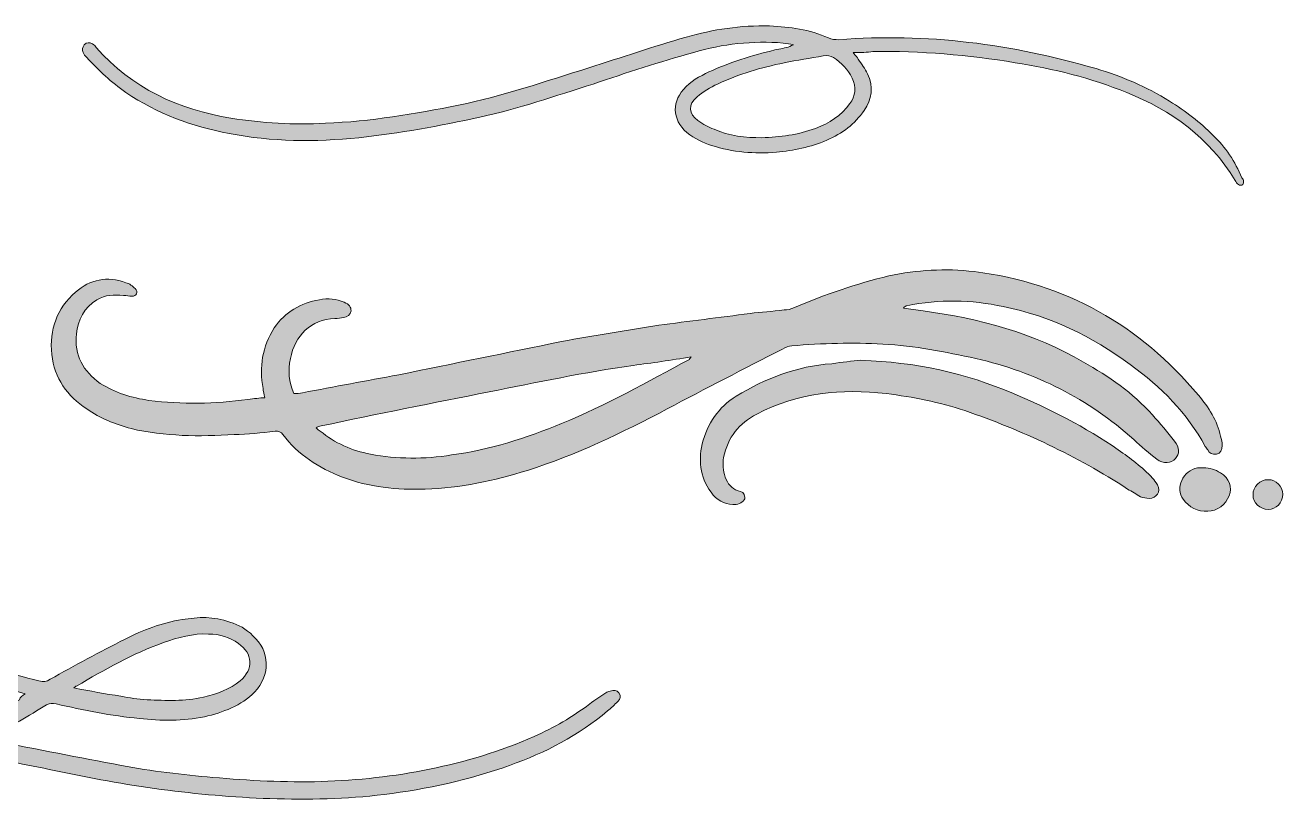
# Model space of a CAD drawing. Header units: inches. Extents: x 0.95 to 5.05, y 0.9 to 5.1.
# Drawn here: x 2.812 to 4.861, y 0.896 to 2.182 of the extents above; entities that cross this region are included whole.
import ezdxf

# ---------------------------------------------------------------- set-up
doc = ezdxf.new("R2010")
doc.units = ezdxf.units.IN
doc.header["$MEASUREMENT"] = 0
doc.layers.add('Calque 1', color=7, linetype='Continuous')

# ---------------------------------------------------------------- blocks, each defined once
blk = doc.blocks.new('block 4')
at = {"layer": 'Calque 1', "true_color": 0x623d3e}
h = blk.add_hatch(color=39, dxfattribs=at)
h.dxf.hatch_style = 2
edge = h.paths.add_edge_path()
edge.add_spline(control_points=[(3.2028, 1.575), (3.2014, 1.5806), (3.2, 1.5861), (3.2, 1.5903), (3.1931, 1.625), (3.1986, 1.6583), (3.2181, 1.6889), (3.2361, 1.7153), (3.2611, 1.7292), (3.2917, 1.7347), (3.3056, 1.7375), (3.3194, 1.7361), (3.3319, 1.7306), (3.3403, 1.7278), (3.3431, 1.7222), (3.3431, 1.7167), (3.3417, 1.7097), (3.3375, 1.7069), (3.3306, 1.7056), (3.3264, 1.7056), (3.3222, 1.7042), (3.3167, 1.7042), (3.2778, 1.7028), (3.2514, 1.6764), (3.2444, 1.6389), (3.2403, 1.6194), (3.2417, 1.6014), (3.25, 1.5819), (3.2542, 1.5819), (3.2597, 1.5819), (3.2639, 1.5833), (3.3167, 1.5931), (3.3681, 1.6028), (3.4208, 1.6125), (3.5097, 1.6306), (3.5972, 1.6486), (3.6861, 1.6667), (3.7389, 1.6764), (3.7917, 1.6847), (3.8444, 1.6931), (3.8931, 1.7), (3.9431, 1.7056), (3.9931, 1.7125), (4.0111, 1.7153), (4.0292, 1.7153), (4.0486, 1.7181), (4.0542, 1.7181), (4.0597, 1.7194), (4.0653, 1.7222), (4.1153, 1.7431), (4.1667, 1.7611), (4.2194, 1.7736), (4.2653, 1.7833), (4.3111, 1.7861), (4.3583, 1.7806), (4.5069, 1.7625), (4.6278, 1.6931), (4.7236, 1.5792), (4.7403, 1.5597), (4.7542, 1.5375), (4.7597, 1.5125), (4.7611, 1.5069), (4.7625, 1.5028), (4.7625, 1.4972), (4.7625, 1.4903), (4.7597, 1.4847), (4.7528, 1.4833), (4.7458, 1.4819), (4.7417, 1.4847), (4.7389, 1.4903), (4.7375, 1.4917), (4.7361, 1.4944), (4.7347, 1.4958), (4.7056, 1.55), (4.6625, 1.5931), (4.6125, 1.6292), (4.55, 1.675), (4.4819, 1.7083), (4.4056, 1.7236), (4.3528, 1.7347), (4.3014, 1.7361), (4.2486, 1.725), (4.2472, 1.725), (4.2444, 1.7236), (4.2431, 1.7208), (4.2542, 1.7194), (4.2639, 1.7181), (4.275, 1.7167), (4.3667, 1.7042), (4.4556, 1.6806), (4.5361, 1.6333), (4.5778, 1.6097), (4.6167, 1.5833), (4.6486, 1.5472), (4.6611, 1.5333), (4.6736, 1.5194), (4.6847, 1.5042), (4.6931, 1.4944), (4.6931, 1.4833), (4.6861, 1.4764), (4.6792, 1.4681), (4.6667, 1.4667), (4.6556, 1.475), (4.6431, 1.4847), (4.6306, 1.4958), (4.6181, 1.5069), (4.5444, 1.5736), (4.4583, 1.6167), (4.3611, 1.6389), (4.3111, 1.65), (4.2611, 1.6597), (4.2097, 1.6625), (4.1597, 1.6653), (4.1111, 1.6639), (4.0611, 1.6597), (4.0556, 1.6597), (4.0514, 1.6569), (4.0458, 1.6542), (3.9833, 1.6222), (3.9208, 1.5903), (3.8583, 1.5569), (3.7847, 1.5181), (3.7097, 1.4819), (3.6306, 1.4569), (3.5764, 1.4403), (3.5208, 1.4278), (3.4639, 1.4264), (3.4181, 1.425), (3.3722, 1.4292), (3.3292, 1.4458), (3.2903, 1.4611), (3.2569, 1.4819), (3.2319, 1.5153), (3.2292, 1.5194), (3.225, 1.5208), (3.2194, 1.5208), (3.1972, 1.5181), (3.175, 1.5153), (3.1528, 1.5153), (3.125, 1.5139), (3.0958, 1.5125), (3.0681, 1.5139), (3.0403, 1.5153), (3.0125, 1.5181), (2.9847, 1.525), (2.9583, 1.5319), (2.9347, 1.5417), (2.9125, 1.5569), (2.8806, 1.5778), (2.8597, 1.6069), (2.8556, 1.6458), (2.8514, 1.6861), (2.8639, 1.7208), (2.8944, 1.7472), (2.9181, 1.7681), (2.9458, 1.7736), (2.9764, 1.7625), (2.9819, 1.7611), (2.9875, 1.7569), (2.9917, 1.7528), (2.9972, 1.7472), (2.9931, 1.7403), (2.9861, 1.7403), (2.9819, 1.7403), (2.9778, 1.7417), (2.9722, 1.7417), (2.9569, 1.7431), (2.9431, 1.7431), (2.9292, 1.7347), (2.9083, 1.7222), (2.8986, 1.7014), (2.8958, 1.6792), (2.8917, 1.6444), (2.9069, 1.6181), (2.9347, 1.5986), (2.9583, 1.5833), (2.9861, 1.575), (3.0139, 1.5708), (3.0681, 1.5639), (3.1208, 1.5653), (3.175, 1.5722), (3.1861, 1.5736), (3.1931, 1.575), (3.2028, 1.575)], knot_values=[0, 0, 0, 0, 1, 1, 1, 2, 2, 2, 3, 3, 3, 4, 4, 4, 5, 5, 5, 6, 6, 6, 7, 7, 7, 8, 8, 8, 9, 9, 9, 10, 10, 10, 11, 11, 11, 12, 12, 12, 13, 13, 13, 14, 14, 14, 15, 15, 15, 16, 16, 16, 17, 17, 17, 18, 18, 18, 19, 19, 19, 20, 20, 20, 21, 21, 21, 22, 22, 22, 23, 23, 23, 24, 24, 24, 25, 25, 25, 26, 26, 26, 27, 27, 27, 28, 28, 28, 29, 29, 29, 30, 30, 30, 31, 31, 31, 32, 32, 32, 33, 33, 33, 34, 34, 34, 35, 35, 35, 36, 36, 36, 37, 37, 37, 38, 38, 38, 39, 39, 39, 40, 40, 40, 41, 41, 41, 42, 42, 42, 43, 43, 43, 44, 44, 44, 45, 45, 45, 46, 46, 46, 47, 47, 47, 48, 48, 48, 49, 49, 49, 50, 50, 50, 51, 51, 51, 52, 52, 52, 53, 53, 53, 54, 54, 54, 55, 55, 55, 56, 56, 56, 57, 57, 57, 58, 58, 58, 59, 59, 59, 60, 60, 60, 61, 61, 61, 61], degree=3, periodic=1)
edge = h.paths.add_edge_path()
edge.add_spline(control_points=[(3.8972, 1.6417), (3.8639, 1.6361), (3.8333, 1.6319), (3.8028, 1.6278), (3.7236, 1.6167), (3.6458, 1.6), (3.5681, 1.5847), (3.4764, 1.5667), (3.3861, 1.5486), (3.2944, 1.5292), (3.2917, 1.5292), (3.2889, 1.5278), (3.2861, 1.5264), (3.2889, 1.5236), (3.2903, 1.5222), (3.2931, 1.5208), (3.3167, 1.5014), (3.3444, 1.4889), (3.375, 1.4833), (3.4181, 1.475), (3.4625, 1.475), (3.5069, 1.4819), (3.5694, 1.4903), (3.6292, 1.5097), (3.6861, 1.5333), (3.7583, 1.5625), (3.8264, 1.6014), (3.8944, 1.6375), (3.8944, 1.6375), (3.8944, 1.6389), (3.8972, 1.6417)], knot_values=[0, 0, 0, 0, 1, 1, 1, 2, 2, 2, 3, 3, 3, 4, 4, 4, 5, 5, 5, 6, 6, 6, 7, 7, 7, 8, 8, 8, 9, 9, 9, 10, 10, 10, 10], degree=3, periodic=1)
h = blk.add_hatch(color=39, dxfattribs=at)
h.dxf.hatch_style = 2
edge = h.paths.add_edge_path()
edge.add_spline(control_points=[(4.1736, 1.6361), (4.2625, 1.6333), (4.3444, 1.6153), (4.4222, 1.5819), (4.4819, 1.5569), (4.5389, 1.5278), (4.5931, 1.4903), (4.6125, 1.4764), (4.6319, 1.4625), (4.6486, 1.4444), (4.6514, 1.4417), (4.6542, 1.4375), (4.6569, 1.4333), (4.6625, 1.4222), (4.6556, 1.4111), (4.6431, 1.4111), (4.6389, 1.4111), (4.6333, 1.4125), (4.6292, 1.4139), (4.6222, 1.4181), (4.6153, 1.4222), (4.6083, 1.4264), (4.525, 1.4806), (4.4361, 1.5222), (4.3431, 1.5542), (4.3014, 1.5681), (4.2583, 1.5764), (4.2153, 1.5819), (4.1417, 1.5903), (4.0708, 1.5833), (4.0042, 1.5486), (3.975, 1.5333), (3.9569, 1.5111), (3.95, 1.4778), (3.9486, 1.4667), (3.9486, 1.4569), (3.9528, 1.4458), (3.9569, 1.4347), (3.9625, 1.4278), (3.9736, 1.4236), (3.9792, 1.4222), (3.9847, 1.4208), (3.9847, 1.4125), (3.9847, 1.4069), (3.9778, 1.4028), (3.9708, 1.4014), (3.9556, 1.4), (3.9431, 1.4056), (3.9333, 1.4167), (3.9125, 1.4417), (3.9083, 1.4694), (3.9153, 1.5), (3.9236, 1.5333), (3.9417, 1.5597), (3.9708, 1.5778), (4.0181, 1.6069), (4.0694, 1.6264), (4.1264, 1.6306), (4.1431, 1.6333), (4.1597, 1.6347), (4.1736, 1.6361)], knot_values=[0, 0, 0, 0, 1, 1, 1, 2, 2, 2, 3, 3, 3, 4, 4, 4, 5, 5, 5, 6, 6, 6, 7, 7, 7, 8, 8, 8, 9, 9, 9, 10, 10, 10, 11, 11, 11, 12, 12, 12, 13, 13, 13, 14, 14, 14, 15, 15, 15, 16, 16, 16, 17, 17, 17, 18, 18, 18, 19, 19, 19, 20, 20, 20, 20], degree=3, periodic=1)
h = blk.add_hatch(color=39, dxfattribs=at)
h.dxf.hatch_style = 2
edge = h.paths.add_edge_path()
edge.add_spline(control_points=[(4.7319, 1.4611), (4.7417, 1.4611), (4.7514, 1.4583), (4.7597, 1.4528), (4.7736, 1.4444), (4.7792, 1.4292), (4.7736, 1.4153), (4.7681, 1.4014), (4.7542, 1.3903), (4.7389, 1.3903), (4.7222, 1.3889), (4.7083, 1.3972), (4.6986, 1.4097), (4.6847, 1.4278), (4.6986, 1.4569), (4.7222, 1.4611), (4.7264, 1.4611), (4.7292, 1.4611), (4.7319, 1.4611)], knot_values=[0, 0, 0, 0, 1, 1, 1, 2, 2, 2, 3, 3, 3, 4, 4, 4, 5, 5, 5, 6, 6, 6, 6], degree=3, periodic=1)
h = blk.add_hatch(color=39, dxfattribs=at)
h.dxf.hatch_style = 2
edge = h.paths.add_edge_path()
edge.add_spline(control_points=[(4.8375, 1.3931), (4.8236, 1.3931), (4.8125, 1.4042), (4.8125, 1.4167), (4.8125, 1.4306), (4.8236, 1.4417), (4.8375, 1.4417), (4.85, 1.4417), (4.8611, 1.4306), (4.8611, 1.4181), (4.8611, 1.4042), (4.85, 1.3931), (4.8375, 1.3931)], knot_values=[0, 0, 0, 0, 1, 1, 1, 2, 2, 2, 3, 3, 3, 4, 4, 4, 4], degree=3, periodic=1)
at = {"layer": 'Calque 1', "lineweight": 0}
for points, knots in [([(3.2028, 1.575), (3.2014, 1.5806), (3.2, 1.5861), (3.2, 1.5903), (3.1931, 1.625), (3.1986, 1.6583), (3.2181, 1.6889), (3.2361, 1.7153), (3.2611, 1.7292), (3.2917, 1.7347), (3.3056, 1.7375), (3.3194, 1.7361), (3.3319, 1.7306), (3.3403, 1.7278), (3.3431, 1.7222), (3.3431, 1.7167), (3.3417, 1.7097), (3.3375, 1.7069), (3.3306, 1.7056), (3.3264, 1.7056), (3.3222, 1.7042), (3.3167, 1.7042), (3.2778, 1.7028), (3.2514, 1.6764), (3.2444, 1.6389), (3.2403, 1.6194), (3.2417, 1.6014), (3.25, 1.5819), (3.2542, 1.5819), (3.2597, 1.5819), (3.2639, 1.5833), (3.3167, 1.5931), (3.3681, 1.6028), (3.4208, 1.6125), (3.5097, 1.6306), (3.5972, 1.6486), (3.6861, 1.6667), (3.7389, 1.6764), (3.7917, 1.6847), (3.8444, 1.6931), (3.8931, 1.7), (3.9431, 1.7056), (3.9931, 1.7125), (4.0111, 1.7153), (4.0292, 1.7153), (4.0486, 1.7181), (4.0542, 1.7181), (4.0597, 1.7194), (4.0653, 1.7222), (4.1153, 1.7431), (4.1667, 1.7611), (4.2194, 1.7736), (4.2653, 1.7833), (4.3111, 1.7861), (4.3583, 1.7806), (4.5069, 1.7625), (4.6278, 1.6931), (4.7236, 1.5792), (4.7403, 1.5597), (4.7542, 1.5375), (4.7597, 1.5125), (4.7611, 1.5069), (4.7625, 1.5028), (4.7625, 1.4972), (4.7625, 1.4903), (4.7597, 1.4847), (4.7528, 1.4833), (4.7458, 1.4819), (4.7417, 1.4847), (4.7389, 1.4903), (4.7375, 1.4917), (4.7361, 1.4944), (4.7347, 1.4958), (4.7056, 1.55), (4.6625, 1.5931), (4.6125, 1.6292), (4.55, 1.675), (4.4819, 1.7083), (4.4056, 1.7236), (4.3528, 1.7347), (4.3014, 1.7361), (4.2486, 1.725), (4.2472, 1.725), (4.2444, 1.7236), (4.2431, 1.7208), (4.2542, 1.7194), (4.2639, 1.7181), (4.275, 1.7167), (4.3667, 1.7042), (4.4556, 1.6806), (4.5361, 1.6333), (4.5778, 1.6097), (4.6167, 1.5833), (4.6486, 1.5472), (4.6611, 1.5333), (4.6736, 1.5194), (4.6847, 1.5042), (4.6931, 1.4944), (4.6931, 1.4833), (4.6861, 1.4764), (4.6792, 1.4681), (4.6667, 1.4667), (4.6556, 1.475), (4.6431, 1.4847), (4.6306, 1.4958), (4.6181, 1.5069), (4.5444, 1.5736), (4.4583, 1.6167), (4.3611, 1.6389), (4.3111, 1.65), (4.2611, 1.6597), (4.2097, 1.6625), (4.1597, 1.6653), (4.1111, 1.6639), (4.0611, 1.6597), (4.0556, 1.6597), (4.0514, 1.6569), (4.0458, 1.6542), (3.9833, 1.6222), (3.9208, 1.5903), (3.8583, 1.5569), (3.7847, 1.5181), (3.7097, 1.4819), (3.6306, 1.4569), (3.5764, 1.4403), (3.5208, 1.4278), (3.4639, 1.4264), (3.4181, 1.425), (3.3722, 1.4292), (3.3292, 1.4458), (3.2903, 1.4611), (3.2569, 1.4819), (3.2319, 1.5153), (3.2292, 1.5194), (3.225, 1.5208), (3.2194, 1.5208), (3.1972, 1.5181), (3.175, 1.5153), (3.1528, 1.5153), (3.125, 1.5139), (3.0958, 1.5125), (3.0681, 1.5139), (3.0403, 1.5153), (3.0125, 1.5181), (2.9847, 1.525), (2.9583, 1.5319), (2.9347, 1.5417), (2.9125, 1.5569), (2.8806, 1.5778), (2.8597, 1.6069), (2.8556, 1.6458), (2.8514, 1.6861), (2.8639, 1.7208), (2.8944, 1.7472), (2.9181, 1.7681), (2.9458, 1.7736), (2.9764, 1.7625), (2.9819, 1.7611), (2.9875, 1.7569), (2.9917, 1.7528), (2.9972, 1.7472), (2.9931, 1.7403), (2.9861, 1.7403), (2.9819, 1.7403), (2.9778, 1.7417), (2.9722, 1.7417), (2.9569, 1.7431), (2.9431, 1.7431), (2.9292, 1.7347), (2.9083, 1.7222), (2.8986, 1.7014), (2.8958, 1.6792), (2.8917, 1.6444), (2.9069, 1.6181), (2.9347, 1.5986), (2.9583, 1.5833), (2.9861, 1.575), (3.0139, 1.5708), (3.0681, 1.5639), (3.1208, 1.5653), (3.175, 1.5722), (3.1861, 1.5736), (3.1931, 1.575), (3.2028, 1.575)], [0, 0, 0, 0, 1, 1, 1, 2, 2, 2, 3, 3, 3, 4, 4, 4, 5, 5, 5, 6, 6, 6, 7, 7, 7, 8, 8, 8, 9, 9, 9, 10, 10, 10, 11, 11, 11, 12, 12, 12, 13, 13, 13, 14, 14, 14, 15, 15, 15, 16, 16, 16, 17, 17, 17, 18, 18, 18, 19, 19, 19, 20, 20, 20, 21, 21, 21, 22, 22, 22, 23, 23, 23, 24, 24, 24, 25, 25, 25, 26, 26, 26, 27, 27, 27, 28, 28, 28, 29, 29, 29, 30, 30, 30, 31, 31, 31, 32, 32, 32, 33, 33, 33, 34, 34, 34, 35, 35, 35, 36, 36, 36, 37, 37, 37, 38, 38, 38, 39, 39, 39, 40, 40, 40, 41, 41, 41, 42, 42, 42, 43, 43, 43, 44, 44, 44, 45, 45, 45, 46, 46, 46, 47, 47, 47, 48, 48, 48, 49, 49, 49, 50, 50, 50, 51, 51, 51, 52, 52, 52, 53, 53, 53, 54, 54, 54, 55, 55, 55, 56, 56, 56, 57, 57, 57, 58, 58, 58, 59, 59, 59, 60, 60, 60, 61, 61, 61, 61]), ([(3.8972, 1.6417), (3.8639, 1.6361), (3.8333, 1.6319), (3.8028, 1.6278), (3.7236, 1.6167), (3.6458, 1.6), (3.5681, 1.5847), (3.4764, 1.5667), (3.3861, 1.5486), (3.2944, 1.5292), (3.2917, 1.5292), (3.2889, 1.5278), (3.2861, 1.5264), (3.2889, 1.5236), (3.2903, 1.5222), (3.2931, 1.5208), (3.3167, 1.5014), (3.3444, 1.4889), (3.375, 1.4833), (3.4181, 1.475), (3.4625, 1.475), (3.5069, 1.4819), (3.5694, 1.4903), (3.6292, 1.5097), (3.6861, 1.5333), (3.7583, 1.5625), (3.8264, 1.6014), (3.8944, 1.6375), (3.8944, 1.6375), (3.8944, 1.6389), (3.8972, 1.6417)], [0, 0, 0, 0, 1, 1, 1, 2, 2, 2, 3, 3, 3, 4, 4, 4, 5, 5, 5, 6, 6, 6, 7, 7, 7, 8, 8, 8, 9, 9, 9, 10, 10, 10, 10]), ([(4.1736, 1.6361), (4.2625, 1.6333), (4.3444, 1.6153), (4.4222, 1.5819), (4.4819, 1.5569), (4.5389, 1.5278), (4.5931, 1.4903), (4.6125, 1.4764), (4.6319, 1.4625), (4.6486, 1.4444), (4.6514, 1.4417), (4.6542, 1.4375), (4.6569, 1.4333), (4.6625, 1.4222), (4.6556, 1.4111), (4.6431, 1.4111), (4.6389, 1.4111), (4.6333, 1.4125), (4.6292, 1.4139), (4.6222, 1.4181), (4.6153, 1.4222), (4.6083, 1.4264), (4.525, 1.4806), (4.4361, 1.5222), (4.3431, 1.5542), (4.3014, 1.5681), (4.2583, 1.5764), (4.2153, 1.5819), (4.1417, 1.5903), (4.0708, 1.5833), (4.0042, 1.5486), (3.975, 1.5333), (3.9569, 1.5111), (3.95, 1.4778), (3.9486, 1.4667), (3.9486, 1.4569), (3.9528, 1.4458), (3.9569, 1.4347), (3.9625, 1.4278), (3.9736, 1.4236), (3.9792, 1.4222), (3.9847, 1.4208), (3.9847, 1.4125), (3.9847, 1.4069), (3.9778, 1.4028), (3.9708, 1.4014), (3.9556, 1.4), (3.9431, 1.4056), (3.9333, 1.4167), (3.9125, 1.4417), (3.9083, 1.4694), (3.9153, 1.5), (3.9236, 1.5333), (3.9417, 1.5597), (3.9708, 1.5778), (4.0181, 1.6069), (4.0694, 1.6264), (4.1264, 1.6306), (4.1431, 1.6333), (4.1597, 1.6347), (4.1736, 1.6361)], [0, 0, 0, 0, 1, 1, 1, 2, 2, 2, 3, 3, 3, 4, 4, 4, 5, 5, 5, 6, 6, 6, 7, 7, 7, 8, 8, 8, 9, 9, 9, 10, 10, 10, 11, 11, 11, 12, 12, 12, 13, 13, 13, 14, 14, 14, 15, 15, 15, 16, 16, 16, 17, 17, 17, 18, 18, 18, 19, 19, 19, 20, 20, 20, 20]), ([(4.7319, 1.4611), (4.7417, 1.4611), (4.7514, 1.4583), (4.7597, 1.4528), (4.7736, 1.4444), (4.7792, 1.4292), (4.7736, 1.4153), (4.7681, 1.4014), (4.7542, 1.3903), (4.7389, 1.3903), (4.7222, 1.3889), (4.7083, 1.3972), (4.6986, 1.4097), (4.6847, 1.4278), (4.6986, 1.4569), (4.7222, 1.4611), (4.7264, 1.4611), (4.7292, 1.4611), (4.7319, 1.4611)], [0, 0, 0, 0, 1, 1, 1, 2, 2, 2, 3, 3, 3, 4, 4, 4, 5, 5, 5, 6, 6, 6, 6]), ([(4.8375, 1.3931), (4.8236, 1.3931), (4.8125, 1.4042), (4.8125, 1.4167), (4.8125, 1.4306), (4.8236, 1.4417), (4.8375, 1.4417), (4.85, 1.4417), (4.8611, 1.4306), (4.8611, 1.4181), (4.8611, 1.4042), (4.85, 1.3931), (4.8375, 1.3931)], [0, 0, 0, 0, 1, 1, 1, 2, 2, 2, 3, 3, 3, 4, 4, 4, 4])]:
    blk.add_open_spline(points, degree=3, knots=knots, dxfattribs=at)

msp = doc.modelspace()

# ---------------------------------------------------------------- hatches: boundary and pattern name
at = {"layer": 'Calque 1', "true_color": 0x646d74}
h = msp.add_hatch(color=251, dxfattribs=at)
h.dxf.hatch_style = 2
edge = h.paths.add_edge_path()
edge.add_spline(control_points=[(4.1611, 2.1375), (4.1653, 2.1319), (4.1681, 2.1292), (4.1694, 2.1264), (4.175, 2.1181), (4.1806, 2.1111), (4.1847, 2.1028), (4.1944, 2.0819), (4.1917, 2.0611), (4.1792, 2.0431), (4.1639, 2.0208), (4.1431, 2.0056), (4.1181, 1.9944), (4.0917, 1.9833), (4.0639, 1.9778), (4.0361, 1.975), (4, 1.9722), (3.9653, 1.975), (3.9306, 1.9861), (3.9167, 1.9903), (3.9028, 1.9972), (3.8903, 2.0069), (3.8653, 2.0292), (3.8653, 2.0583), (3.8889, 2.0819), (3.9014, 2.0944), (3.9167, 2.1014), (3.9319, 2.1083), (3.9667, 2.1236), (4.0028, 2.1347), (4.0403, 2.1431), (4.0486, 2.1444), (4.0556, 2.1458), (4.0639, 2.15), (4.0583, 2.1514), (4.0528, 2.1514), (4.0472, 2.1528), (3.9972, 2.1569), (3.9486, 2.1514), (3.9014, 2.1375), (3.8458, 2.1222), (3.7917, 2.1042), (3.7375, 2.0861), (3.6764, 2.0667), (3.6153, 2.0458), (3.5528, 2.0319), (3.4875, 2.0181), (3.4222, 2.0056), (3.3556, 1.9986), (3.2847, 1.9917), (3.2139, 1.9917), (3.1444, 2.0056), (3.0847, 2.0167), (3.0278, 2.0375), (2.9764, 2.0722), (2.9528, 2.0889), (2.9319, 2.1083), (2.9125, 2.1292), (2.9097, 2.1319), (2.9083, 2.1347), (2.9069, 2.1375), (2.9042, 2.1417), (2.9056, 2.1458), (2.9083, 2.15), (2.9125, 2.1542), (2.9167, 2.1542), (2.9222, 2.1514), (2.925, 2.15), (2.9264, 2.1472), (2.9278, 2.1458), (2.9861, 2.0792), (3.0625, 2.0444), (3.1472, 2.0306), (3.1986, 2.0222), (3.25, 2.0194), (3.3014, 2.0222), (3.375, 2.025), (3.4472, 2.0375), (3.5181, 2.0514), (3.5903, 2.0667), (3.6597, 2.0903), (3.7306, 2.1125), (3.7833, 2.1292), (3.8361, 2.1472), (3.8889, 2.1625), (3.9333, 2.175), (3.9778, 2.1819), (4.025, 2.1806), (4.0583, 2.1792), (4.0903, 2.175), (4.1208, 2.1611), (4.1264, 2.1583), (4.1319, 2.1583), (4.1375, 2.1583), (4.2806, 2.1694), (4.4194, 2.1514), (4.5569, 2.1111), (4.5986, 2.0986), (4.6389, 2.0819), (4.6764, 2.0583), (4.7028, 2.0417), (4.7264, 2.0236), (4.7472, 2.0028), (4.7681, 1.9833), (4.7833, 1.9597), (4.7944, 1.9333), (4.7958, 1.9319), (4.7972, 1.9292), (4.7972, 1.9278), (4.7972, 1.9264), (4.7972, 1.9236), (4.7958, 1.9222), (4.7944, 1.9208), (4.7903, 1.9208), (4.7889, 1.9222), (4.7861, 1.9236), (4.7847, 1.9264), (4.7833, 1.9292), (4.7417, 1.9986), (4.6792, 2.0431), (4.6069, 2.0722), (4.5486, 2.0958), (4.4875, 2.1111), (4.425, 2.1208), (4.3486, 2.1333), (4.2708, 2.1403), (4.1931, 2.1389), (4.1847, 2.1375), (4.1736, 2.1375), (4.1611, 2.1375)], knot_values=[0, 0, 0, 0, 1, 1, 1, 2, 2, 2, 3, 3, 3, 4, 4, 4, 5, 5, 5, 6, 6, 6, 7, 7, 7, 8, 8, 8, 9, 9, 9, 10, 10, 10, 11, 11, 11, 12, 12, 12, 13, 13, 13, 14, 14, 14, 15, 15, 15, 16, 16, 16, 17, 17, 17, 18, 18, 18, 19, 19, 19, 20, 20, 20, 21, 21, 21, 22, 22, 22, 23, 23, 23, 24, 24, 24, 25, 25, 25, 26, 26, 26, 27, 27, 27, 28, 28, 28, 29, 29, 29, 30, 30, 30, 31, 31, 31, 32, 32, 32, 33, 33, 33, 34, 34, 34, 35, 35, 35, 36, 36, 36, 37, 37, 37, 38, 38, 38, 39, 39, 39, 40, 40, 40, 41, 41, 41, 42, 42, 42, 43, 43, 43, 43], degree=3, periodic=1)
edge = h.paths.add_edge_path()
edge.add_spline(control_points=[(4.0125, 1.9986), (4.0417, 2), (4.0708, 2.0028), (4.1, 2.0139), (4.1222, 2.0222), (4.1417, 2.0347), (4.1556, 2.0542), (4.1653, 2.0667), (4.1667, 2.0806), (4.1597, 2.0958), (4.1528, 2.1097), (4.1417, 2.1208), (4.1292, 2.1292), (4.1236, 2.1319), (4.1194, 2.1333), (4.1125, 2.1319), (4.0917, 2.1278), (4.0694, 2.125), (4.0486, 2.1208), (4.0111, 2.1125), (3.975, 2.1028), (3.9403, 2.0861), (3.9278, 2.0806), (3.9167, 2.0736), (3.9069, 2.0653), (3.8917, 2.0528), (3.8931, 2.0375), (3.9083, 2.0264), (3.9167, 2.0208), (3.925, 2.0153), (3.9347, 2.0125), (3.9583, 2.0014), (3.9861, 1.9986), (4.0125, 1.9986)], knot_values=[0, 0, 0, 0, 1, 1, 1, 2, 2, 2, 3, 3, 3, 4, 4, 4, 5, 5, 5, 6, 6, 6, 7, 7, 7, 8, 8, 8, 9, 9, 9, 10, 10, 10, 11, 11, 11, 11], degree=3, periodic=1)
at = {"layer": 'Calque 1', "true_color": 0x4f4f4b}
h = msp.add_hatch(color=251, dxfattribs=at)
h.dxf.hatch_style = 2
edge = h.paths.add_edge_path()
edge.add_spline(control_points=[(2.8125, 1.0931), (2.7875, 1.1), (2.7639, 1.1069), (2.7403, 1.1125), (2.6667, 1.1319), (2.5944, 1.15), (2.5208, 1.1681), (2.4611, 1.1819), (2.4014, 1.1917), (2.3403, 1.1958), (2.2458, 1.2028), (2.1556, 1.1861), (2.0667, 1.1556), (2.0194, 1.1389), (1.9736, 1.1194), (1.9278, 1.0958), (1.9236, 1.0931), (1.9181, 1.0917), (1.9139, 1.0917), (1.9111, 1.0917), (1.9083, 1.0931), (1.9069, 1.0958), (1.9069, 1.0972), (1.9083, 1.1014), (1.9097, 1.1028), (1.9194, 1.1097), (1.9292, 1.1181), (1.9403, 1.1236), (2.0167, 1.1653), (2.0972, 1.1944), (2.1819, 1.2111), (2.2167, 1.2181), (2.2514, 1.2222), (2.2861, 1.2222), (2.3208, 1.2222), (2.3556, 1.2208), (2.3903, 1.2167), (2.4931, 1.2056), (2.5917, 1.1806), (2.6903, 1.1528), (2.7389, 1.1403), (2.7861, 1.1264), (2.8347, 1.1139), (2.8417, 1.1125), (2.8472, 1.1125), (2.8528, 1.1167), (2.8931, 1.1389), (2.9333, 1.1611), (2.975, 1.1819), (3.0042, 1.1972), (3.0347, 1.2083), (3.0681, 1.2139), (3.0944, 1.2181), (3.1194, 1.2194), (3.1458, 1.2097), (3.1597, 1.2056), (3.1722, 1.1986), (3.1833, 1.1875), (3.2111, 1.1625), (3.2125, 1.1236), (3.1861, 1.0958), (3.1639, 1.0736), (3.1347, 1.0625), (3.1042, 1.0556), (3.0694, 1.0486), (3.0333, 1.0486), (2.9986, 1.0528), (2.9528, 1.0569), (2.9069, 1.0667), (2.8625, 1.0764), (2.8569, 1.0778), (2.8528, 1.0778), (2.8472, 1.075), (2.8181, 1.0569), (2.7875, 1.0403), (2.7583, 1.0222), (2.7569, 1.0222), (2.7569, 1.0208), (2.7542, 1.0194), (2.7569, 1.0181), (2.7583, 1.0167), (2.7611, 1.0167), (2.8306, 1.0028), (2.9, 0.9889), (2.9694, 0.9764), (3.0181, 0.9667), (3.0681, 0.9611), (3.1181, 0.9569), (3.1764, 0.9514), (3.2361, 0.9486), (3.2944, 0.95), (3.4139, 0.9542), (3.5306, 0.975), (3.6417, 1.0236), (3.6736, 1.0375), (3.7042, 1.0556), (3.7319, 1.0764), (3.7403, 1.0833), (3.75, 1.0889), (3.7583, 1.0944), (3.7597, 1.0958), (3.7625, 1.0972), (3.7653, 1.0972), (3.7708, 1.1), (3.7764, 1.0986), (3.7792, 1.0944), (3.7833, 1.0889), (3.7819, 1.0847), (3.7778, 1.0806), (3.7722, 1.075), (3.7667, 1.0694), (3.7611, 1.0653), (3.7139, 1.025), (3.6597, 0.9972), (3.6014, 0.9764), (3.5361, 0.9528), (3.4667, 0.9375), (3.3972, 0.9292), (3.3347, 0.9208), (3.2736, 0.9208), (3.2111, 0.9222), (3.0917, 0.9264), (2.975, 0.9431), (2.8597, 0.9681), (2.8139, 0.9778), (2.7667, 0.9861), (2.7208, 0.9958), (2.7125, 0.9972), (2.7069, 0.9958), (2.7, 0.9917), (2.6458, 0.9625), (2.5903, 0.9375), (2.5319, 0.9194), (2.4861, 0.9056), (2.4389, 0.8958), (2.3903, 0.8972), (2.3681, 0.8986), (2.3458, 0.9014), (2.3264, 0.9097), (2.3153, 0.9139), (2.3056, 0.9208), (2.2972, 0.9292), (2.2764, 0.9514), (2.275, 0.9792), (2.2944, 1.0028), (2.3083, 1.0208), (2.3264, 1.0333), (2.3472, 1.0417), (2.3903, 1.0611), (2.4361, 1.0653), (2.4833, 1.0625), (2.5556, 1.0569), (2.6264, 1.0431), (2.6958, 1.0306), (2.7042, 1.0292), (2.7111, 1.0292), (2.7194, 1.0347), (2.7472, 1.0514), (2.775, 1.0667), (2.8028, 1.0833), (2.8042, 1.0875), (2.8069, 1.0903), (2.8125, 1.0931)], knot_values=[0, 0, 0, 0, 1, 1, 1, 2, 2, 2, 3, 3, 3, 4, 4, 4, 5, 5, 5, 6, 6, 6, 7, 7, 7, 8, 8, 8, 9, 9, 9, 10, 10, 10, 11, 11, 11, 12, 12, 12, 13, 13, 13, 14, 14, 14, 15, 15, 15, 16, 16, 16, 17, 17, 17, 18, 18, 18, 19, 19, 19, 20, 20, 20, 21, 21, 21, 22, 22, 22, 23, 23, 23, 24, 24, 24, 25, 25, 25, 26, 26, 26, 27, 27, 27, 28, 28, 28, 29, 29, 29, 30, 30, 30, 31, 31, 31, 32, 32, 32, 33, 33, 33, 34, 34, 34, 35, 35, 35, 36, 36, 36, 37, 37, 37, 38, 38, 38, 39, 39, 39, 40, 40, 40, 41, 41, 41, 42, 42, 42, 43, 43, 43, 44, 44, 44, 45, 45, 45, 46, 46, 46, 47, 47, 47, 48, 48, 48, 49, 49, 49, 50, 50, 50, 51, 51, 51, 52, 52, 52, 53, 53, 53, 54, 54, 54, 54], degree=3, periodic=1)
edge = h.paths.add_edge_path()
edge.add_spline(control_points=[(2.6625, 1.0083), (2.6569, 1.0097), (2.6542, 1.0111), (2.6528, 1.0111), (2.6194, 1.0167), (2.5875, 1.0222), (2.5542, 1.0278), (2.5181, 1.0333), (2.4806, 1.0389), (2.4431, 1.0375), (2.4111, 1.0375), (2.3806, 1.0292), (2.3514, 1.0153), (2.3375, 1.0083), (2.325, 1), (2.3167, 0.9875), (2.3083, 0.9764), (2.3083, 0.9625), (2.3181, 0.9528), (2.3222, 0.9472), (2.3278, 0.9431), (2.3347, 0.9403), (2.3444, 0.9361), (2.3556, 0.9319), (2.3667, 0.9306), (2.4, 0.9236), (2.4347, 0.9278), (2.4681, 0.9347), (2.5208, 0.9444), (2.5694, 0.9639), (2.6181, 0.9861), (2.6306, 0.9917), (2.6458, 1), (2.6625, 1.0083)], knot_values=[0, 0, 0, 0, 1, 1, 1, 2, 2, 2, 3, 3, 3, 4, 4, 4, 5, 5, 5, 6, 6, 6, 7, 7, 7, 8, 8, 8, 9, 9, 9, 10, 10, 10, 11, 11, 11, 11], degree=3, periodic=1)
edge = h.paths.add_edge_path()
edge.add_spline(control_points=[(2.8917, 1.1028), (2.9181, 1.0972), (2.9431, 1.0931), (2.9681, 1.0889), (2.9819, 1.0861), (2.9958, 1.0847), (3.0111, 1.0833), (3.0417, 1.0819), (3.0722, 1.0806), (3.1028, 1.0875), (3.125, 1.0931), (3.1458, 1.1), (3.1625, 1.1139), (3.1847, 1.1333), (3.1833, 1.1583), (3.1597, 1.175), (3.1458, 1.1847), (3.1292, 1.1903), (3.1111, 1.1903), (3.0861, 1.1917), (3.0611, 1.1847), (3.0375, 1.1764), (2.9875, 1.1583), (2.9417, 1.1319), (2.8958, 1.1056), (2.8958, 1.1056), (2.8944, 1.1056), (2.8917, 1.1028)], knot_values=[0, 0, 0, 0, 1, 1, 1, 2, 2, 2, 3, 3, 3, 4, 4, 4, 5, 5, 5, 6, 6, 6, 7, 7, 7, 8, 8, 8, 9, 9, 9, 9], degree=3, periodic=1)

# ---------------------------------------------------------------- linework, layer by layer
at = {"layer": 'Calque 1', "lineweight": 0}
for points, knots in [([(4.1611, 2.1375), (4.1653, 2.1319), (4.1681, 2.1292), (4.1694, 2.1264), (4.175, 2.1181), (4.1806, 2.1111), (4.1847, 2.1028), (4.1944, 2.0819), (4.1917, 2.0611), (4.1792, 2.0431), (4.1639, 2.0208), (4.1431, 2.0056), (4.1181, 1.9944), (4.0917, 1.9833), (4.0639, 1.9778), (4.0361, 1.975), (4, 1.9722), (3.9653, 1.975), (3.9306, 1.9861), (3.9167, 1.9903), (3.9028, 1.9972), (3.8903, 2.0069), (3.8653, 2.0292), (3.8653, 2.0583), (3.8889, 2.0819), (3.9014, 2.0944), (3.9167, 2.1014), (3.9319, 2.1083), (3.9667, 2.1236), (4.0028, 2.1347), (4.0403, 2.1431), (4.0486, 2.1444), (4.0556, 2.1458), (4.0639, 2.15), (4.0583, 2.1514), (4.0528, 2.1514), (4.0472, 2.1528), (3.9972, 2.1569), (3.9486, 2.1514), (3.9014, 2.1375), (3.8458, 2.1222), (3.7917, 2.1042), (3.7375, 2.0861), (3.6764, 2.0667), (3.6153, 2.0458), (3.5528, 2.0319), (3.4875, 2.0181), (3.4222, 2.0056), (3.3556, 1.9986), (3.2847, 1.9917), (3.2139, 1.9917), (3.1444, 2.0056), (3.0847, 2.0167), (3.0278, 2.0375), (2.9764, 2.0722), (2.9528, 2.0889), (2.9319, 2.1083), (2.9125, 2.1292), (2.9097, 2.1319), (2.9083, 2.1347), (2.9069, 2.1375), (2.9042, 2.1417), (2.9056, 2.1458), (2.9083, 2.15), (2.9125, 2.1542), (2.9167, 2.1542), (2.9222, 2.1514), (2.925, 2.15), (2.9264, 2.1472), (2.9278, 2.1458), (2.9861, 2.0792), (3.0625, 2.0444), (3.1472, 2.0306), (3.1986, 2.0222), (3.25, 2.0194), (3.3014, 2.0222), (3.375, 2.025), (3.4472, 2.0375), (3.5181, 2.0514), (3.5903, 2.0667), (3.6597, 2.0903), (3.7306, 2.1125), (3.7833, 2.1292), (3.8361, 2.1472), (3.8889, 2.1625), (3.9333, 2.175), (3.9778, 2.1819), (4.025, 2.1806), (4.0583, 2.1792), (4.0903, 2.175), (4.1208, 2.1611), (4.1264, 2.1583), (4.1319, 2.1583), (4.1375, 2.1583), (4.2806, 2.1694), (4.4194, 2.1514), (4.5569, 2.1111), (4.5986, 2.0986), (4.6389, 2.0819), (4.6764, 2.0583), (4.7028, 2.0417), (4.7264, 2.0236), (4.7472, 2.0028), (4.7681, 1.9833), (4.7833, 1.9597), (4.7944, 1.9333), (4.7958, 1.9319), (4.7972, 1.9292), (4.7972, 1.9278), (4.7972, 1.9264), (4.7972, 1.9236), (4.7958, 1.9222), (4.7944, 1.9208), (4.7903, 1.9208), (4.7889, 1.9222), (4.7861, 1.9236), (4.7847, 1.9264), (4.7833, 1.9292), (4.7417, 1.9986), (4.6792, 2.0431), (4.6069, 2.0722), (4.5486, 2.0958), (4.4875, 2.1111), (4.425, 2.1208), (4.3486, 2.1333), (4.2708, 2.1403), (4.1931, 2.1389), (4.1847, 2.1375), (4.1736, 2.1375), (4.1611, 2.1375)], [0, 0, 0, 0, 1, 1, 1, 2, 2, 2, 3, 3, 3, 4, 4, 4, 5, 5, 5, 6, 6, 6, 7, 7, 7, 8, 8, 8, 9, 9, 9, 10, 10, 10, 11, 11, 11, 12, 12, 12, 13, 13, 13, 14, 14, 14, 15, 15, 15, 16, 16, 16, 17, 17, 17, 18, 18, 18, 19, 19, 19, 20, 20, 20, 21, 21, 21, 22, 22, 22, 23, 23, 23, 24, 24, 24, 25, 25, 25, 26, 26, 26, 27, 27, 27, 28, 28, 28, 29, 29, 29, 30, 30, 30, 31, 31, 31, 32, 32, 32, 33, 33, 33, 34, 34, 34, 35, 35, 35, 36, 36, 36, 37, 37, 37, 38, 38, 38, 39, 39, 39, 40, 40, 40, 41, 41, 41, 42, 42, 42, 43, 43, 43, 43]), ([(4.0125, 1.9986), (4.0417, 2), (4.0708, 2.0028), (4.1, 2.0139), (4.1222, 2.0222), (4.1417, 2.0347), (4.1556, 2.0542), (4.1653, 2.0667), (4.1667, 2.0806), (4.1597, 2.0958), (4.1528, 2.1097), (4.1417, 2.1208), (4.1292, 2.1292), (4.1236, 2.1319), (4.1194, 2.1333), (4.1125, 2.1319), (4.0917, 2.1278), (4.0694, 2.125), (4.0486, 2.1208), (4.0111, 2.1125), (3.975, 2.1028), (3.9403, 2.0861), (3.9278, 2.0806), (3.9167, 2.0736), (3.9069, 2.0653), (3.8917, 2.0528), (3.8931, 2.0375), (3.9083, 2.0264), (3.9167, 2.0208), (3.925, 2.0153), (3.9347, 2.0125), (3.9583, 2.0014), (3.9861, 1.9986), (4.0125, 1.9986)], [0, 0, 0, 0, 1, 1, 1, 2, 2, 2, 3, 3, 3, 4, 4, 4, 5, 5, 5, 6, 6, 6, 7, 7, 7, 8, 8, 8, 9, 9, 9, 10, 10, 10, 11, 11, 11, 11]), ([(2.8125, 1.0931), (2.7875, 1.1), (2.7639, 1.1069), (2.7403, 1.1125), (2.6667, 1.1319), (2.5944, 1.15), (2.5208, 1.1681), (2.4611, 1.1819), (2.4014, 1.1917), (2.3403, 1.1958), (2.2458, 1.2028), (2.1556, 1.1861), (2.0667, 1.1556), (2.0194, 1.1389), (1.9736, 1.1194), (1.9278, 1.0958), (1.9236, 1.0931), (1.9181, 1.0917), (1.9139, 1.0917), (1.9111, 1.0917), (1.9083, 1.0931), (1.9069, 1.0958), (1.9069, 1.0972), (1.9083, 1.1014), (1.9097, 1.1028), (1.9194, 1.1097), (1.9292, 1.1181), (1.9403, 1.1236), (2.0167, 1.1653), (2.0972, 1.1944), (2.1819, 1.2111), (2.2167, 1.2181), (2.2514, 1.2222), (2.2861, 1.2222), (2.3208, 1.2222), (2.3556, 1.2208), (2.3903, 1.2167), (2.4931, 1.2056), (2.5917, 1.1806), (2.6903, 1.1528), (2.7389, 1.1403), (2.7861, 1.1264), (2.8347, 1.1139), (2.8417, 1.1125), (2.8472, 1.1125), (2.8528, 1.1167), (2.8931, 1.1389), (2.9333, 1.1611), (2.975, 1.1819), (3.0042, 1.1972), (3.0347, 1.2083), (3.0681, 1.2139), (3.0944, 1.2181), (3.1194, 1.2194), (3.1458, 1.2097), (3.1597, 1.2056), (3.1722, 1.1986), (3.1833, 1.1875), (3.2111, 1.1625), (3.2125, 1.1236), (3.1861, 1.0958), (3.1639, 1.0736), (3.1347, 1.0625), (3.1042, 1.0556), (3.0694, 1.0486), (3.0333, 1.0486), (2.9986, 1.0528), (2.9528, 1.0569), (2.9069, 1.0667), (2.8625, 1.0764), (2.8569, 1.0778), (2.8528, 1.0778), (2.8472, 1.075), (2.8181, 1.0569), (2.7875, 1.0403), (2.7583, 1.0222), (2.7569, 1.0222), (2.7569, 1.0208), (2.7542, 1.0194), (2.7569, 1.0181), (2.7583, 1.0167), (2.7611, 1.0167), (2.8306, 1.0028), (2.9, 0.9889), (2.9694, 0.9764), (3.0181, 0.9667), (3.0681, 0.9611), (3.1181, 0.9569), (3.1764, 0.9514), (3.2361, 0.9486), (3.2944, 0.95), (3.4139, 0.9542), (3.5306, 0.975), (3.6417, 1.0236), (3.6736, 1.0375), (3.7042, 1.0556), (3.7319, 1.0764), (3.7403, 1.0833), (3.75, 1.0889), (3.7583, 1.0944), (3.7597, 1.0958), (3.7625, 1.0972), (3.7653, 1.0972), (3.7708, 1.1), (3.7764, 1.0986), (3.7792, 1.0944), (3.7833, 1.0889), (3.7819, 1.0847), (3.7778, 1.0806), (3.7722, 1.075), (3.7667, 1.0694), (3.7611, 1.0653), (3.7139, 1.025), (3.6597, 0.9972), (3.6014, 0.9764), (3.5361, 0.9528), (3.4667, 0.9375), (3.3972, 0.9292), (3.3347, 0.9208), (3.2736, 0.9208), (3.2111, 0.9222), (3.0917, 0.9264), (2.975, 0.9431), (2.8597, 0.9681), (2.8139, 0.9778), (2.7667, 0.9861), (2.7208, 0.9958), (2.7125, 0.9972), (2.7069, 0.9958), (2.7, 0.9917), (2.6458, 0.9625), (2.5903, 0.9375), (2.5319, 0.9194), (2.4861, 0.9056), (2.4389, 0.8958), (2.3903, 0.8972), (2.3681, 0.8986), (2.3458, 0.9014), (2.3264, 0.9097), (2.3153, 0.9139), (2.3056, 0.9208), (2.2972, 0.9292), (2.2764, 0.9514), (2.275, 0.9792), (2.2944, 1.0028), (2.3083, 1.0208), (2.3264, 1.0333), (2.3472, 1.0417), (2.3903, 1.0611), (2.4361, 1.0653), (2.4833, 1.0625), (2.5556, 1.0569), (2.6264, 1.0431), (2.6958, 1.0306), (2.7042, 1.0292), (2.7111, 1.0292), (2.7194, 1.0347), (2.7472, 1.0514), (2.775, 1.0667), (2.8028, 1.0833), (2.8042, 1.0875), (2.8069, 1.0903), (2.8125, 1.0931)], [0, 0, 0, 0, 1, 1, 1, 2, 2, 2, 3, 3, 3, 4, 4, 4, 5, 5, 5, 6, 6, 6, 7, 7, 7, 8, 8, 8, 9, 9, 9, 10, 10, 10, 11, 11, 11, 12, 12, 12, 13, 13, 13, 14, 14, 14, 15, 15, 15, 16, 16, 16, 17, 17, 17, 18, 18, 18, 19, 19, 19, 20, 20, 20, 21, 21, 21, 22, 22, 22, 23, 23, 23, 24, 24, 24, 25, 25, 25, 26, 26, 26, 27, 27, 27, 28, 28, 28, 29, 29, 29, 30, 30, 30, 31, 31, 31, 32, 32, 32, 33, 33, 33, 34, 34, 34, 35, 35, 35, 36, 36, 36, 37, 37, 37, 38, 38, 38, 39, 39, 39, 40, 40, 40, 41, 41, 41, 42, 42, 42, 43, 43, 43, 44, 44, 44, 45, 45, 45, 46, 46, 46, 47, 47, 47, 48, 48, 48, 49, 49, 49, 50, 50, 50, 51, 51, 51, 52, 52, 52, 53, 53, 53, 54, 54, 54, 54]), ([(2.8917, 1.1028), (2.9181, 1.0972), (2.9431, 1.0931), (2.9681, 1.0889), (2.9819, 1.0861), (2.9958, 1.0847), (3.0111, 1.0833), (3.0417, 1.0819), (3.0722, 1.0806), (3.1028, 1.0875), (3.125, 1.0931), (3.1458, 1.1), (3.1625, 1.1139), (3.1847, 1.1333), (3.1833, 1.1583), (3.1597, 1.175), (3.1458, 1.1847), (3.1292, 1.1903), (3.1111, 1.1903), (3.0861, 1.1917), (3.0611, 1.1847), (3.0375, 1.1764), (2.9875, 1.1583), (2.9417, 1.1319), (2.8958, 1.1056), (2.8958, 1.1056), (2.8944, 1.1056), (2.8917, 1.1028)], [0, 0, 0, 0, 1, 1, 1, 2, 2, 2, 3, 3, 3, 4, 4, 4, 5, 5, 5, 6, 6, 6, 7, 7, 7, 8, 8, 8, 9, 9, 9, 9])]:
    msp.add_open_spline(points, degree=3, knots=knots, dxfattribs=at)

# ---------------------------------------------------------------- block references
at = {"layer": 'Calque 1'}
msp.add_blockref('block 4', (0, 0), dxfattribs=at)

doc.saveas('drawing.dxf')
